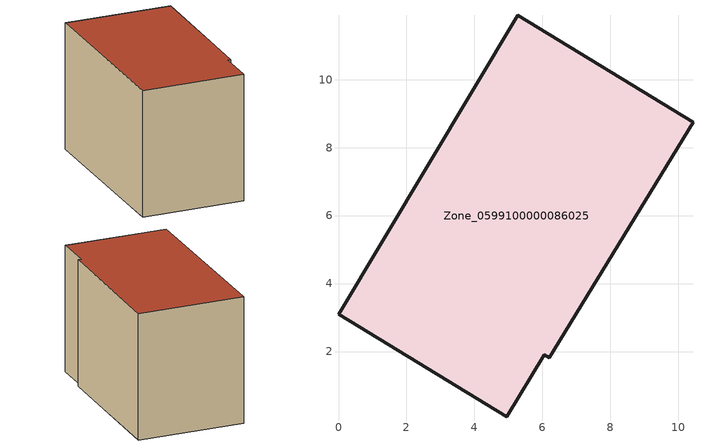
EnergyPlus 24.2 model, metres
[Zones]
Zone_0599100000086025
 floor ground (C_G): 6.06,1.91 4.96,0.09 0,3.1 5.28,11.89 10.43,8.75 6.21,1.82 z0
 wall outside (C_F): 10.43,8.75 5.28,11.89 0,3.1 4.96,0.09 6.06,1.91 6.21,1.82 10.43,8.75 z0:7.19
 roof outside (C_R): 6.21,1.82 10.43,8.75 5.28,11.89 0,3.1 4.96,0.09 6.06,1.91 z7.19
[BUILDING]
Pand.0599100000086025: North Axis=0; Terrain=City; Loads Convergence Tolerance Value=0.04; Temperature Convergence Tolerance Value=0.4; Solar Distribution=FullExterior; Maximum Number of Warmup Days=25; Minimum Number of Warmup Days=1
[Site:Location]
Rotterdam.The.Hague.AP_ZH_NLD Design_Conditions: Latitude=51.96; Longitude=4.45; Time Zone=1; Elevation=-4.5
[SITE:GROUNDTEMPERATURE:BUILDINGSURFACE]
18, 18, 18, 18, 18, 18, 18, 18, 18, 18, 18, 18
[MATERIAL] Thermal Absorptance=0.9; Solar Absorptance=0.7; Visible Absorptance=0.7
Name | Roughness | Thickness | Conductivity | Density | Specific Heat
G.TI.1946-1964 | MediumSmooth | 0.15 | 1 | 540 | 1210
F.TI.1946-1964 | Rough | 0.3 | 0.857143 | 1920 | 840
R.TI.1946-1964 | MediumRough | 0.2 | 0.277778 | 1500 | 1000
[CONSTRUCTION]
C_G: G.TI.1946-1964
C_F: F.TI.1946-1964
C_R: R.TI.1946-1964
[ZONE]
Zone_0599100000086025: Type=1; Multiplier=1; Ceiling Height=Autocalculate; Volume=Autocalculate; Floor Area=autocalculate; Part of Total Floor Area=Yes
[ZONEINFILTRATION:DESIGNFLOWRATE]
Infil_Zone_0599100000086025: Zone or ZoneList or Space or SpaceList=Zone_0599100000086025; Schedule=AlwaysOn; Design Flow Rate Calculation Method=Flow/Area; Flow Rate per Floor Area=0.003; Constant Term Coefficient=1; Temperature Term Coefficient=0; Velocity Term Coefficient=0; Velocity Squared Term Coefficient=0
[HVACTEMPLATE:ZONE:IDEALLOADSAIRSYSTEM]
Zone_0599100000086025: Maximum Heating Supply Air Temperature=50; Minimum Cooling Supply Air Temperature=13; Maximum Heating Supply Air Humidity Ratio=0.0156; Minimum Cooling Supply Air Humidity Ratio=0.0077; Heating Limit=NoLimit; Cooling Limit=NoLimit; Dehumidification Control Type=ConstantSensibleHeatRatio; Cooling Sensible Heat Ratio=0.7; Dehumidification Setpoint=60; Humidification Control Type=None; Humidification Setpoint=30; Outdoor Air Method=None; Outdoor Air Flow Rate per Person=0.00944; Outdoor Air Flow Rate per Zone Floor Area=0; Outdoor Air Flow Rate per Zone=0; Demand Controlled Ventilation Type=None; Outdoor Air Economizer Type=NoEconomizer; Heat Recovery Type=None; Sensible Heat Recovery Effectiveness=0.7; Latent Heat Recovery Effectiveness=0.65
[ZONECONTROL:THERMOSTAT]
ThermostatControl_Zone_0599100000086025: Zone or ZoneList=Zone_0599100000086025; Control Type Schedule=DualSetpointControlType; Control 1=Thermostat_Zone_0599100000086025; Temperature Difference Between Cutout And Setpoint=0
[THERMOSTATSETPOINT:DUALSETPOINT]
Thermostat_Zone_0599100000086025: Heating Setpoint Temperature Schedule=HeatingSetpoint_Zone_0599100000086025; Cooling Setpoint Temperature Schedule=CoolingSetpoint_Zone_0599100000086025
[SCHEDULE:COMPACT]
HeatingSetpoint_Zone_0599100000086025: Through: 12/31, For: AllDays, Until: 24:00, 21
CoolingSetpoint_Zone_0599100000086025: Through: 12/31, For: AllDays, Until: 24:00, 24
DualSetpointControlType: Through: 12/31, For: AllDays, Until: 24:00, 4
AlwaysOn: Through: 12/31, For: AllDays, Until: 24:00, 1
